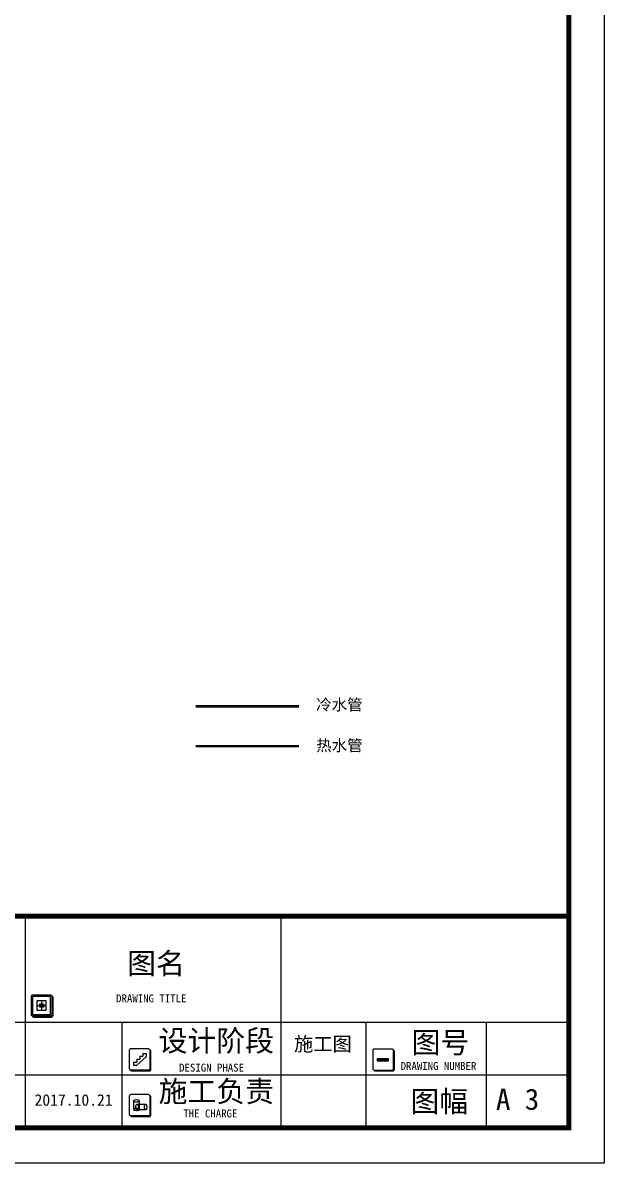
# Model space of a CAD drawing. Header units: millimetres. Extents: x 195858 to 476087, y -765534 to -702383.
# Drawn here: x 469957 to 476087, y -724474 to -712452 of the extents above; entities that cross this region are included whole.
import ezdxf

# ---------------------------------------------------------------- set-up
doc = ezdxf.new("R2010")
doc.units = ezdxf.units.MM
doc.linetypes.add('ACAD_ISO03W100', pattern=[30, 12, -18])
for name, color, linetype in [('0-01图框模板说明', 2, 'Continuous'), ('0-02图框细线', 136, 'Continuous'), ('250', 250, 'Continuous')]:
    doc.layers.add(name, color=color, linetype=linetype)
doc.styles.get("Standard").update_dxf_attribs({"font": 'simhei.ttf'})

# ---------------------------------------------------------------- blocks, each defined once
blk = doc.blocks.new('A$C277C16EF')
at = {"layer": '0-01图框模板说明'}
for points in [[(-5292, 1424, -0.414214), (-5306, 1411), (-5479, 1411, -0.071272), (-5482, 1411, 0.348143), (-5470, 1401), (-5297, 1401, 0.414214), (-5283, 1414), (-5283, 1587, 0.333108), (-5293, 1600, -0.057743), (-5292, 1597)], [(-4353, 909, -0.414214), (-4366, 895), (-4539, 895, -0.071272), (-4543, 896, 0.348143), (-4530, 885), (-4357, 885, 0.414214), (-4344, 899), (-4344, 1072, 0.333108), (-4353, 1085, -0.057743), (-4353, 1081)], [(-2020, 907, -0.414214), (-2033, 893), (-2206, 893, -0.071272), (-2210, 894, 0.348143), (-2197, 884), (-2024, 884, 0.414214), (-2011, 897), (-2011, 1070, 0.333108), (-2020, 1083, -0.057743), (-2020, 1080)], [(-2172, 1004), (-2072, 1004), (-2072, 979), (-2172, 979)], [(-4353, 471, -0.414214), (-4366, 457), (-4539, 457, -0.071272), (-4543, 458, 0.348143), (-4530, 448), (-4357, 448, 0.414214), (-4344, 461), (-4344, 634, 0.333108), (-4353, 647, -0.057743), (-4353, 644)]]:
    blk.add_hatch(color=8, dxfattribs=at).paths.add_polyline_path(points)
h = blk.add_hatch(color=8, dxfattribs=at)
h.paths.add_polyline_path([(-5392, 1527), (-5409, 1527), (-5409, 1511), (-5392, 1511)])
h.paths.add_polyline_path([(-5392, 1511), (-5375, 1511), (-5375, 1527), (-5392, 1527)])
h.paths.add_polyline_path([(-5392, 1511), (-5392, 1495), (-5375, 1495), (-5375, 1511)])
h.paths.add_polyline_path([(-5392, 1511), (-5409, 1511), (-5409, 1495), (-5392, 1495)])
at = {"layer": '0-01图框模板说明', "color": 8}
for p, q in [((-5392, 1555), (-5392, 1466)), ((-5437, 1511), (-5348, 1511)), ((-4481, 996), (-4451, 996)), ((-4481, 996), (-4481, 968)), ((-4390, 1020), (-4480, 940)), ((-4451, 1025), (-4451, 996)), ((-4451, 1025), (-4421, 1025)), ((-4421, 1051), (-4390, 1051)), ((-4421, 1051), (-4421, 1025)), ((-4390, 1051), (-4390, 1020)), ((-4511, 968), (-4511, 940)), ((-4511, 968), (-4481, 968)), ((-4511, 940), (-4480, 940)), ((-4510, 597), (-4510, 515)), ((-4395, 564), (-4477, 564)), ((-4456, 597), (-4456, 515)), ((-4395, 510), (-4477, 510))]:
    blk.add_line(p, q, dxfattribs=at)
at = {"layer": '0-01图框模板说明', "color": 2, "const_width": 49}
blk.add_lwpolyline([(-338, 19745), (-338, 338), (-28062, 338), (-28062, 19745)], close=True, dxfattribs=at)
blk.add_lwpolyline([(-338, 2367), (-28066, 2367)], dxfattribs=at)
at = {"layer": '0-01图框模板说明', "color": 8}
for points in [[(-5479, 1411), (-5306, 1411, 0.414214), (-5292, 1424), (-5292, 1597, 0.414214), (-5306, 1610), (-5479, 1610, 0.414214), (-5492, 1597), (-5492, 1424, 0.414214)], [(-4539, 895), (-4366, 895, 0.414214), (-4353, 909), (-4353, 1081, 0.414214), (-4366, 1095), (-4539, 1095, 0.414214), (-4552, 1081), (-4552, 909, 0.414214)], [(-2206, 893), (-2033, 893, 0.414214), (-2020, 907), (-2020, 1080, 0.414214), (-2033, 1093), (-2206, 1093, 0.414214), (-2219, 1080), (-2219, 907, 0.414214)], [(-4539, 457), (-4366, 457, 0.414214), (-4353, 471), (-4353, 644, 0.414214), (-4366, 657), (-4539, 657, 0.414214), (-4552, 644), (-4552, 471, 0.414214)]]:
    blk.add_lwpolyline(points, format="xyb", close=True, dxfattribs=at)
for points in [[(-5482, 1411, 0.348143), (-5470, 1401), (-5297, 1401, 0.414214), (-5283, 1414), (-5283, 1587, 0.333108), (-5293, 1600)], [(-4543, 896, 0.348143), (-4530, 885), (-4357, 885, 0.414214), (-4344, 899), (-4344, 1072, 0.333108), (-4353, 1085)], [(-2210, 894, 0.348143), (-2197, 884), (-2024, 884, 0.414214), (-2011, 897), (-2011, 1070, 0.333108), (-2020, 1083)], [(-4543, 458, 0.348143), (-4530, 448), (-4357, 448, 0.414214), (-4344, 461), (-4344, 634, 0.333108), (-4353, 647)]]:
    blk.add_lwpolyline(points, format="xyb", dxfattribs=at)
for points in [[(-5478, 1425), (-5306, 1425), (-5306, 1597), (-5478, 1597)], [(-5437, 1466), (-5348, 1466), (-5348, 1555), (-5437, 1555)], [(-5409, 1527), (-5375, 1527), (-5375, 1495), (-5409, 1495)], [(-2172, 1004), (-2072, 1004), (-2072, 979), (-2172, 979)]]:
    blk.add_lwpolyline(points, close=True, dxfattribs=at)
for centre, major_axis in [((-4483, 597), (-27.1, 0)), ((-4477, 537), (0, 27.1)), ((-4395, 537), (0, 27.1)), ((-4483, 515), (-27.1, 0))]:
    blk.add_ellipse(centre, major_axis=major_axis, ratio=0.454196, dxfattribs=at)
at = {"layer": '0-02图框细线'}
for p, q in [((-5546, 338), (-5546, 2367)), ((-3096, 1352), (-3096, 2367)), ((-21553, 1352), (-338, 1352)), ((-4619, 338), (-4619, 1352)), ((-3096, 338), (-3096, 1352)), ((-2280, 338), (-2280, 1352)), ((-1131, 1352), (-1131, 338)), ((-338, 845), (-10594, 845))]:
    blk.add_line(p, q, dxfattribs=at)
blk.add_lwpolyline([(0, 20083), (0, 0), (-28400, 0), (-28400, 20083)], close=True, dxfattribs=at)
for s, insert, char_height, attachment_point in [('{\\fSimSun|b0|i0|c134|p2;图名}', (-4572, 1904), 202.86, 4), ('{\\fSimSun|b0|i0|c134|p2;DRAWING TITLE}', (-4678, 1579), 76.2, 4), ('{\\fSimSun|b0|i0|c134|p2;设计阶段}', (-4271, 1162), 202.86, 4), ('{\\fSimHei|b0|i0|c134|p2;施工图}', (-2696, 1135), 135.24, 5), ('{\\fSimSun|b0|i0|c134|p2;图号}', (-1846, 1145), 202.86, 4), ('{\\fSimSun|b0|i0|c134|p2;DESIGN PHASE}', (-4074, 915), 76.2, 4), ('{\\fSimSun|b0|i0|c134|p2;DRAWING NUMBER}', (-1951, 931), 76.2, 4), ('{\\fSimSun|b0|i0|c134|p2;施工负责}', (-4271, 677), 202.86, 4), ('2017.10.21', (-5460, 605), 110, 4), ('{\\fSimSun|b0|i0|c134|p2;图幅}', (-1857, 581), 202.86, 4), ('{\\fSimSun|b0|i0|c134|p2;A 3}', (-1037, 611), 202.86, 4), ('{\\fSimSun|b0|i0|c134|p2;THE CHARGE}', (-4034, 476), 76.2, 4)]:
    blk.add_mtext(s, dxfattribs=dict(at, insert=insert, char_height=char_height, attachment_point=attachment_point))

msp = doc.modelspace()

# ---------------------------------------------------------------- linework, layer by layer
at = {"color": 1, "linetype": 'ACAD_ISO03W100', "lineweight": 30, "ltscale": 5, "const_width": 25}
msp.add_lwpolyline([(471780.3, -720077.8), (472870.3, -720077.8)], dxfattribs=at)
at = {"layer": '250', "color": 5, "const_width": 25}
msp.add_lwpolyline([(471780.3, -719657.8), (472870.3, -719657.8)], dxfattribs=at)

# ---------------------------------------------------------------- block references
at = {"layer": '250', "color": 7, "xscale": 1.100000000005821, "yscale": 1.100000000005821, "zscale": 1.1}
msp.add_blockref('A$C277C16EF', (476087, -724474), dxfattribs=at)

# ---------------------------------------------------------------- texts
at = {"color": 0, "char_height": 150, "width": 768.689, "attachment_point": 1}
for s, insert in [('{\\fNSimSun|b0|i0|c134|p49;\\H0.8x;\\C5;冷水管}', (473050.3, -719579.8)), ('{\\fNSimSun|b0|i0|c134|p49;\\H0.8x;\\C5;热水管}', (473050.3, -720009.8))]:
    msp.add_mtext(s, dxfattribs=dict(at, insert=insert))

doc.saveas('drawing.dxf')
